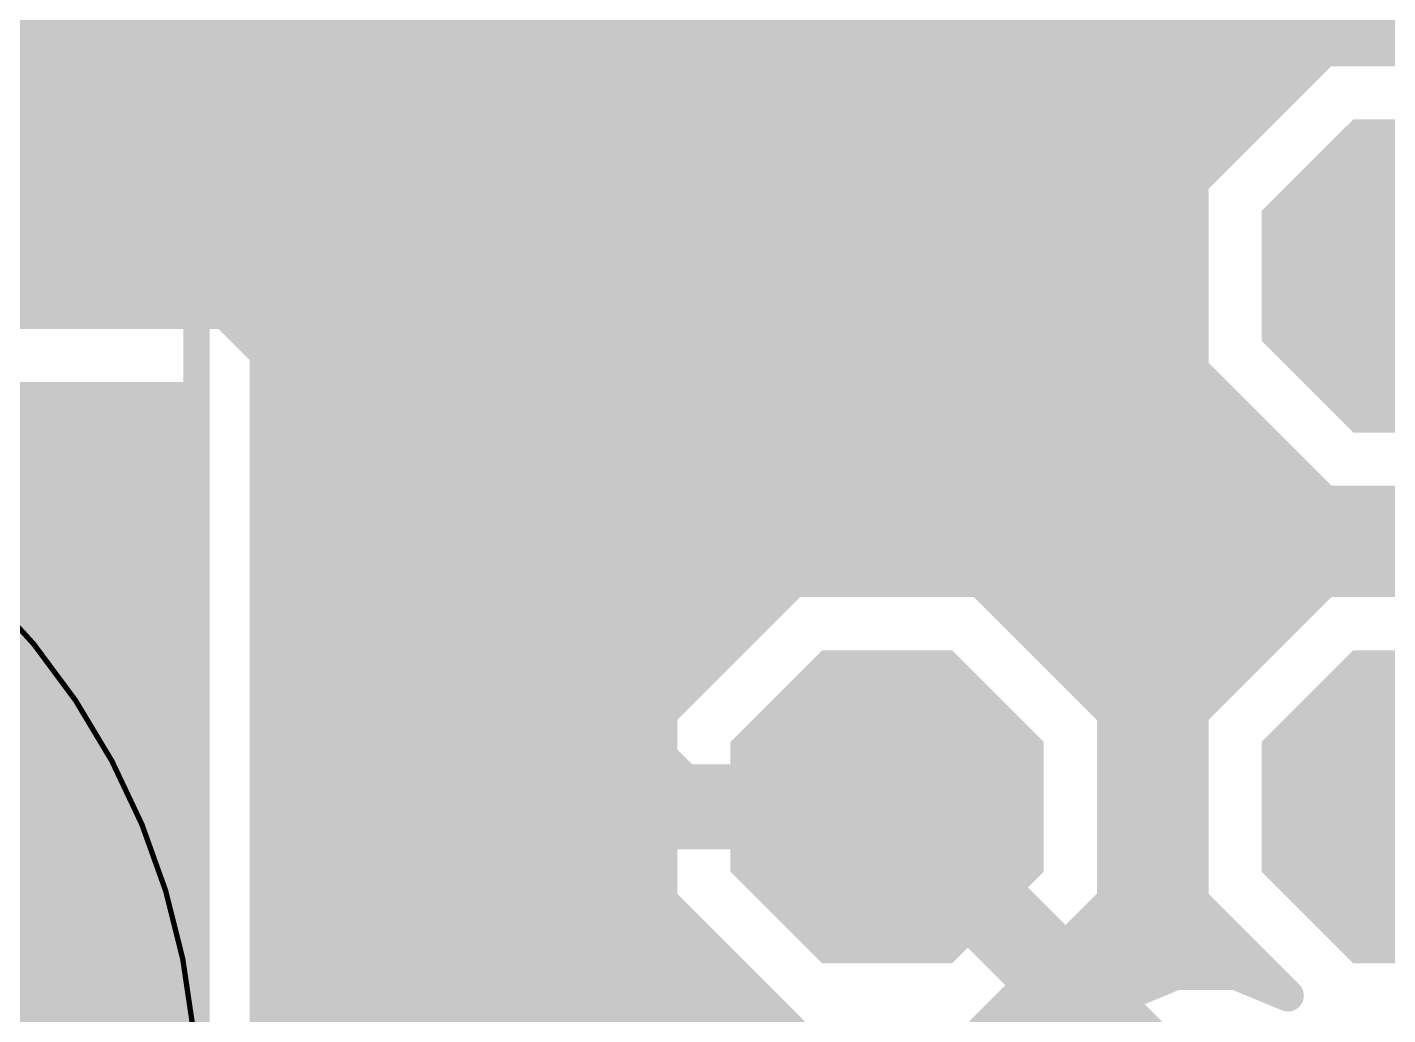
# Model space of a CAD drawing. Extents: x -0.2 to 60.5, y -0.2 to 25.7.
# Drawn here: x 6.3 to 12.81, y 4.09 to 8.81 of the extents above; entities that cross this region are included whole.
import ezdxf

# ---------------------------------------------------------------- set-up
doc = ezdxf.new("R2010")
doc.units = 0
for name, color, linetype in [('1', 22, 'CONTINUOUS'), ('101', 6, 'CONTINUOUS'), ('16', 175, 'CONTINUOUS'), ('17', 82, 'CONTINUOUS'), ('26', 253, 'CONTINUOUS'), ('41', 22, 'CONTINUOUS'), ('42', 175, 'CONTINUOUS')]:
    doc.layers.add(name, color=color, linetype=linetype)

# ---------------------------------------------------------------- blocks, each defined once
blk = doc.blocks.new('RECT')
blk.add_solid([(-0.5, -0.5), (0.5, -0.5), (-0.5, 0.5), (0.5, 0.5)])
blk = doc.blocks.new('OCTAGONP')
at = {"const_width": 0.5}
blk.add_lwpolyline([(-0.25, -0.1036), (-0.25, 0.1036), (-0.1036, 0.25), (0.1036, 0.25), (0.25, 0.1036), (0.25, -0.1036), (0.1036, -0.25), (-0.1036, -0.25), (-0.25, -0.1036), (-0.25, 0.1036)], dxfattribs=at)

msp = doc.modelspace()

# ---------------------------------------------------------------- linework, layer by layer
at = {"layer": '1'}
for points, const_width in [([(9.1694, 6.0629), (9.1694, 9.6189)], 0.1524), ([(8.636, 9.398), (8.636, 5.842)], 0.4064), ([(8.1026, 9.1771), (8.1026, 5.6211)], 0.1524), ([(1.0414, 8.8392), (8.1026, 8.8392)], 0.1524), ([(9.1694, 8.8392), (15.6892, 8.8392)], 0.1524), ([(1.0414, 8.6868), (8.1026, 8.6868)], 0.1524), ([(9.1694, 8.6868), (9.9542, 8.6868)], 0.1524), ([(9.9669, 8.6995), (9.3345, 8.0671)], 0.1524), ([(10.3378, 8.6995), (9.9669, 8.6995)], 0.1524), ([(10.3378, 7.6962), (10.3378, 8.6995)], 0.1524), ([(10.3378, 8.6868), (10.4902, 8.6868)], 0.1524), ([(10.4902, 8.6995), (10.4902, 7.6962)], 0.1524), ([(10.8611, 8.6995), (10.4902, 8.6995)], 0.1524), ([(11.4935, 8.0671), (10.8611, 8.6995)], 0.1524), ([(10.8738, 8.6868), (12.4942, 8.6868)], 0.1524), ([(12.5069, 8.6995), (11.8745, 8.0671)], 0.1524), ([(13.4011, 8.6995), (12.5069, 8.6995)], 0.1524), ([(1.0414, 8.5344), (8.1026, 8.5344)], 0.1524), ([(9.1694, 8.5344), (9.8018, 8.5344)], 0.1524), ([(10.3378, 8.5344), (10.4902, 8.5344)], 0.1524), ([(11.0262, 8.5344), (12.3418, 8.5344)], 0.1524), ([(1.0414, 8.382), (8.1026, 8.382)], 0.1524), ([(9.1694, 8.382), (9.6494, 8.382)], 0.1524), ([(10.3378, 8.382), (10.4902, 8.382)], 0.1524), ([(11.1786, 8.382), (12.1894, 8.382)], 0.1524), ([(1.0414, 8.2296), (8.1026, 8.2296)], 0.1524), ([(9.1694, 8.2296), (9.497, 8.2296)], 0.1524), ([(10.3378, 8.2296), (10.4902, 8.2296)], 0.1524), ([(11.331, 8.2296), (12.037, 8.2296)], 0.1524), ([(1.0414, 8.0772), (8.1026, 8.0772)], 0.1524), ([(9.1694, 8.0772), (9.3446, 8.0772)], 0.1524), ([(9.3345, 8.0671), (9.3345, 7.6962)], 0.1524), ([(10.3378, 8.0772), (10.4902, 8.0772)], 0.1524), ([(11.4834, 8.0772), (11.8846, 8.0772)], 0.1524), ([(11.4935, 7.6962), (11.4935, 8.0671)], 0.1524), ([(11.8745, 8.0671), (11.8745, 7.1729)], 0.1524), ([(1.0414, 7.9248), (8.1026, 7.9248)], 0.1524), ([(9.1694, 7.9248), (9.3345, 7.9248)], 0.1524), ([(10.3378, 7.9248), (10.4902, 7.9248)], 0.1524), ([(11.4935, 7.9248), (11.8745, 7.9248)], 0.1524), ([(1.0414, 7.7724), (8.1026, 7.7724)], 0.1524), ([(9.1694, 7.7724), (9.3345, 7.7724)], 0.1524), ([(10.3378, 7.7724), (10.4902, 7.7724)], 0.1524), ([(11.4935, 7.7724), (11.8745, 7.7724)], 0.1524), ([(9.3345, 7.6962), (10.3378, 7.6962)], 0.1524), ([(10.4902, 7.6962), (10.3378, 7.6962)], 0.1524), ([(10.3378, 7.6962), (10.3378, 7.5438)], 0.1524), ([(10.4902, 7.5438), (10.4902, 7.6962)], 0.1524), ([(10.4902, 7.6962), (11.4935, 7.6962)], 0.1524), ([(1.0414, 7.62), (8.1026, 7.62)], 0.1524), ([(9.1694, 7.62), (10.3378, 7.62)], 0.1524), ([(10.4902, 7.62), (11.8745, 7.62)], 0.1524), ([(10.3378, 7.5438), (9.3345, 7.5438)], 0.1524), ([(9.3345, 7.5438), (9.3345, 7.1729)], 0.1524), ([(10.3378, 6.5405), (10.3378, 7.5438)], 0.1524), ([(10.3378, 7.5438), (10.4902, 7.5438)], 0.1524), ([(10.4902, 7.5438), (10.4902, 6.5405)], 0.1524), ([(11.4935, 7.5438), (10.4902, 7.5438)], 0.1524), ([(11.4935, 7.1729), (11.4935, 7.5438)], 0.1524), ([(1.0414, 7.4676), (8.1026, 7.4676)], 0.1524), ([(7.2488, 7.4422), (1.0414, 7.4422)], 0.1524), ([(7.4422, 7.2488), (7.2488, 7.4422)], 0.1524), ([(9.1694, 7.4676), (9.3345, 7.4676)], 0.1524), ([(10.3378, 7.4676), (10.4902, 7.4676)], 0.1524), ([(11.4935, 7.4676), (11.8745, 7.4676)], 0.1524), ([(7.3758, 7.3152), (8.1026, 7.3152)], 0.1524), ([(9.1694, 7.3152), (9.3345, 7.3152)], 0.1524), ([(10.3378, 7.3152), (10.4902, 7.3152)], 0.1524), ([(11.4935, 7.3152), (11.8745, 7.3152)], 0.1524), ([(7.4422, 1.0414), (7.4422, 7.2488)], 0.1524), ([(7.4422, 7.1628), (8.1026, 7.1628)], 0.1524), ([(9.1694, 7.1628), (9.3446, 7.1628)], 0.1524), ([(9.3345, 7.1729), (9.9669, 6.5405)], 0.1524), ([(10.3378, 7.1628), (10.4902, 7.1628)], 0.1524), ([(10.8611, 6.5405), (11.4935, 7.1729)], 0.1524), ([(11.4834, 7.1628), (11.8846, 7.1628)], 0.1524), ([(11.8745, 7.1729), (12.5069, 6.5405)], 0.1524), ([(7.4422, 7.0104), (8.1026, 7.0104)], 0.1524), ([(9.1694, 7.0104), (9.497, 7.0104)], 0.1524), ([(10.3378, 7.0104), (10.4902, 7.0104)], 0.1524), ([(11.331, 7.0104), (12.037, 7.0104)], 0.1524), ([(7.4422, 6.858), (8.1026, 6.858)], 0.1524), ([(9.1694, 6.858), (9.6494, 6.858)], 0.1524), ([(10.3378, 6.858), (10.4902, 6.858)], 0.1524), ([(11.1786, 6.858), (12.1894, 6.858)], 0.1524), ([(7.4422, 6.7056), (8.1026, 6.7056)], 0.1524), ([(9.1694, 6.7056), (9.8018, 6.7056)], 0.1524), ([(10.3378, 6.7056), (10.4902, 6.7056)], 0.1524), ([(11.0262, 6.7056), (12.3418, 6.7056)], 0.1524), ([(7.4422, 6.5532), (8.1026, 6.5532)], 0.1524), ([(9.1694, 6.5532), (9.9542, 6.5532)], 0.1524), ([(9.9669, 6.5405), (10.3378, 6.5405)], 0.1524), ([(10.3378, 6.5532), (10.4902, 6.5532)], 0.1524), ([(10.4902, 6.5405), (10.8611, 6.5405)], 0.1524), ([(10.8738, 6.5532), (12.4942, 6.5532)], 0.1524), ([(12.5069, 6.5405), (13.4011, 6.5405)], 0.1524), ([(7.4422, 6.4008), (8.1026, 6.4008)], 0.1524), ([(9.1694, 6.4008), (14.2648, 6.4008)], 0.1524), ([(7.4422, 6.2484), (8.1026, 6.2484)], 0.1524), ([(9.1694, 6.2484), (14.2648, 6.2484)], 0.1524), ([(9.9669, 6.1595), (9.5198, 5.7125)], 0.1524), ([(10.8611, 6.1595), (9.9669, 6.1595)], 0.1524), ([(11.4935, 5.5271), (10.8611, 6.1595)], 0.1524), ([(12.5069, 6.1595), (11.8745, 5.5271)], 0.1524), ([(13.4011, 6.1595), (12.5069, 6.1595)], 0.1524), ([(7.4422, 6.096), (8.1026, 6.096)], 0.1524), ([(9.1694, 6.096), (9.9034, 6.096)], 0.1524), ([(9.5198, 5.7125), (9.1694, 6.0629)], 0.1524), ([(10.9246, 6.096), (12.4434, 6.096)], 0.1524), ([(7.4422, 5.9436), (8.1026, 5.9436)], 0.1524), ([(8.636, 5.842), (9.398, 5.08)], 0.4064), ([(9.2887, 5.9436), (9.751, 5.9436)], 0.1524), ([(11.077, 5.9436), (12.291, 5.9436)], 0.1524), ([(7.4422, 5.7912), (8.1026, 5.7912)], 0.1524), ([(9.4411, 5.7912), (9.5986, 5.7912)], 0.1524), ([(11.2294, 5.7912), (12.1386, 5.7912)], 0.1524), ([(7.4422, 5.6388), (8.1026, 5.6388)], 0.1524), ([(8.1026, 5.6211), (8.8646, 4.8591)], 0.1524), ([(11.3818, 5.6388), (11.9862, 5.6388)], 0.1524), ([(11.4935, 4.7548), (11.4935, 5.5271)], 0.1524), ([(11.8745, 5.5271), (11.8745, 4.6329)], 0.1524), ([(7.4422, 5.4864), (8.2373, 5.4864)], 0.1524), ([(11.4935, 5.4864), (11.8745, 5.4864)], 0.1524), ([(7.4422, 5.334), (8.3897, 5.334)], 0.1524), ([(11.4935, 5.334), (11.8745, 5.334)], 0.1524), ([(9.398, 5.08), (10.414, 5.08)], 0.4064), ([(10.414, 5.08), (11.938, 3.556)], 0.4064), ([(7.4422, 5.1816), (8.5421, 5.1816)], 0.1524), ([(11.4935, 5.1816), (11.8745, 5.1816)], 0.1524), ([(7.4422, 5.0292), (8.6945, 5.0292)], 0.1524), ([(11.4935, 5.0292), (11.8745, 5.0292)], 0.1524), ([(7.4422, 4.8768), (8.8469, 4.8768)], 0.1524), ([(11.4935, 4.8768), (11.8745, 4.8768)], 0.1524), ([(8.8646, 4.8591), (9.1771, 4.5466)], 0.1524), ([(11.9684, 4.2799), (11.4935, 4.7548)], 0.1524), ([(7.4422, 4.7244), (8.9993, 4.7244)], 0.1524), ([(11.5239, 4.7244), (11.8745, 4.7244)], 0.1524), ([(11.8745, 4.6329), (12.3303, 4.177)], 0.1524), ([(7.4422, 4.572), (9.1517, 4.572)], 0.1524), ([(9.1771, 4.5466), (9.4208, 4.5466)], 0.1524), ([(9.4208, 4.5466), (9.9669, 4.0005)], 0.1524), ([(11.6763, 4.572), (11.9354, 4.572)], 0.1524), ([(7.4422, 4.4196), (9.5478, 4.4196)], 0.1524), ([(11.8287, 4.4196), (12.0878, 4.4196)], 0.1524), ([(7.4422, 4.2672), (9.7002, 4.2672)], 0.1524), ([(12.082, 4.2799), (11.9684, 4.2799)], 0.1524), ([(12.3303, 4.177), (12.082, 4.2799)], 0.1524), ([(12.1126, 4.2672), (12.2402, 4.2672)], 0.1524), ([(7.4422, 4.1148), (9.8526, 4.1148)], 0.1524)]:
    msp.add_lwpolyline(points, dxfattribs=dict(at, const_width=const_width))
for points, const_width in [([(8.1026, 8.8011, 1), (8.1026, 8.8773)], 0.0762), ([(9.1694, 8.8773, 1), (9.1694, 8.8011)], 0.0762), ([(8.1026, 8.6487, 1), (8.1026, 8.7249)], 0.0762), ([(9.1694, 8.7249, 1), (9.1694, 8.6487)], 0.0762), ([(9.9669, 8.7376, 1), (9.9669, 8.6614)], 0.0762), ([(9.9938, 8.6726, 1), (9.9399, 8.7264)], 0.0762), ([(9.9542, 8.6487, 1), (9.9542, 8.7249)], 0.0762), ([(10.3759, 8.6995, 1), (10.2997, 8.6995)], 0.0762), ([(10.3378, 8.7249, 1), (10.3378, 8.6487)], 0.0762), ([(10.3378, 8.6614, 1), (10.3378, 8.7376)], 0.0762), ([(10.5283, 8.6995, 1), (10.4521, 8.6995)], 0.0762), ([(10.4902, 8.7376, 1), (10.4902, 8.6614)], 0.0762), ([(10.4902, 8.6487, 1), (10.4902, 8.7249)], 0.0762), ([(10.8881, 8.7264, 1), (10.8342, 8.6726)], 0.0762), ([(10.8738, 8.7249, 1), (10.8738, 8.6487)], 0.0762), ([(10.8611, 8.6614, 1), (10.8611, 8.7376)], 0.0762), ([(12.5069, 8.7376, 1), (12.5069, 8.6614)], 0.0762), ([(12.5338, 8.6726, 1), (12.4799, 8.7264)], 0.0762), ([(12.4942, 8.6487, 1), (12.4942, 8.7249)], 0.0762), ([(8.1026, 8.4963, 1), (8.1026, 8.5725)], 0.0762), ([(9.1694, 8.5725, 1), (9.1694, 8.4963)], 0.0762), ([(9.8018, 8.4963, 1), (9.8018, 8.5725)], 0.0762), ([(10.3378, 8.5725, 1), (10.3378, 8.4963)], 0.0762), ([(10.4902, 8.4963, 1), (10.4902, 8.5725)], 0.0762), ([(11.0262, 8.5725, 1), (11.0262, 8.4963)], 0.0762), ([(12.3418, 8.4963, 1), (12.3418, 8.5725)], 0.0762), ([(8.1026, 8.3439, 1), (8.1026, 8.4201)], 0.0762), ([(9.1694, 8.4201, 1), (9.1694, 8.3439)], 0.0762), ([(9.6494, 8.3439, 1), (9.6494, 8.4201)], 0.0762), ([(10.3378, 8.4201, 1), (10.3378, 8.3439)], 0.0762), ([(10.4902, 8.3439, 1), (10.4902, 8.4201)], 0.0762), ([(11.1786, 8.4201, 1), (11.1786, 8.3439)], 0.0762), ([(12.1894, 8.3439, 1), (12.1894, 8.4201)], 0.0762), ([(8.1026, 8.1915, 1), (8.1026, 8.2677)], 0.0762), ([(9.1694, 8.2677, 1), (9.1694, 8.1915)], 0.0762), ([(9.497, 8.1915, 1), (9.497, 8.2677)], 0.0762), ([(10.3378, 8.2677, 1), (10.3378, 8.1915)], 0.0762), ([(10.4902, 8.1915, 1), (10.4902, 8.2677)], 0.0762), ([(11.331, 8.2677, 1), (11.331, 8.1915)], 0.0762), ([(12.037, 8.1915, 1), (12.037, 8.2677)], 0.0762), ([(8.1026, 8.0391, 1), (8.1026, 8.1153)], 0.0762), ([(9.1694, 8.1153, 1), (9.1694, 8.0391)], 0.0762), ([(9.3726, 8.0671, 1), (9.2964, 8.0671)], 0.0762), ([(9.3076, 8.0941, 1), (9.3614, 8.0402)], 0.0762), ([(9.3446, 8.0391, 1), (9.3446, 8.1153)], 0.0762), ([(10.3378, 8.1153, 1), (10.3378, 8.0391)], 0.0762), ([(10.4902, 8.0391, 1), (10.4902, 8.1153)], 0.0762), ([(11.4834, 8.1153, 1), (11.4834, 8.0391)], 0.0762), ([(11.5316, 8.0671, 1), (11.4554, 8.0671)], 0.0762), ([(11.4666, 8.0402, 1), (11.5204, 8.0941)], 0.0762), ([(11.9126, 8.0671, 1), (11.8364, 8.0671)], 0.0762), ([(11.8476, 8.0941, 1), (11.9014, 8.0402)], 0.0762), ([(11.8846, 8.0391, 1), (11.8846, 8.1153)], 0.0762), ([(8.1026, 7.8867, 1), (8.1026, 7.9629)], 0.0762), ([(9.1694, 7.9629, 1), (9.1694, 7.8867)], 0.0762), ([(9.3345, 7.8867, 1), (9.3345, 7.9629)], 0.0762), ([(10.3378, 7.9629, 1), (10.3378, 7.8867)], 0.0762), ([(10.4902, 7.8867, 1), (10.4902, 7.9629)], 0.0762), ([(11.4935, 7.9629, 1), (11.4935, 7.8867)], 0.0762), ([(11.8745, 7.8867, 1), (11.8745, 7.9629)], 0.0762), ([(8.1026, 7.7343, 1), (8.1026, 7.8105)], 0.0762), ([(9.1694, 7.8105, 1), (9.1694, 7.7343)], 0.0762), ([(9.3345, 7.7343, 1), (9.3345, 7.8105)], 0.0762), ([(10.3378, 7.8105, 1), (10.3378, 7.7343)], 0.0762), ([(10.4902, 7.7343, 1), (10.4902, 7.8105)], 0.0762), ([(11.4935, 7.8105, 1), (11.4935, 7.7343)], 0.0762), ([(11.8745, 7.7343, 1), (11.8745, 7.8105)], 0.0762), ([(9.3345, 7.7343, 1), (9.3345, 7.6581)], 0.0762), ([(10.3378, 7.7343, 1), (10.3378, 7.6581)], 0.0762), ([(10.3759, 7.6962, 1), (10.2997, 7.6962)], 0.0762), ([(10.3378, 7.6581, 1), (10.3378, 7.7343)], 0.0762), ([(10.5283, 7.6962, 1), (10.4521, 7.6962)], 0.0762), ([(10.4902, 7.7343, 1), (10.4902, 7.6581)], 0.0762), ([(10.4902, 7.6581, 1), (10.4902, 7.7343)], 0.0762), ([(11.4935, 7.6581, 1), (11.4935, 7.7343)], 0.0762), ([(8.1026, 7.5819, 1), (8.1026, 7.6581)], 0.0762), ([(9.1694, 7.6581, 1), (9.1694, 7.5819)], 0.0762), ([(9.2964, 7.6962, 1), (9.3726, 7.6962)], 0.0762), ([(10.2997, 7.6962, 1), (10.3759, 7.6962)], 0.0762), ([(10.3378, 7.5819, 1), (10.3378, 7.6581)], 0.0762), ([(10.4521, 7.6962, 1), (10.5283, 7.6962)], 0.0762), ([(10.4902, 7.6581, 1), (10.4902, 7.5819)], 0.0762), ([(11.4554, 7.6962, 1), (11.5316, 7.6962)], 0.0762), ([(11.8745, 7.5819, 1), (11.8745, 7.6581)], 0.0762), ([(9.3345, 7.5819, 1), (9.3345, 7.5057)], 0.0762), ([(9.3726, 7.5438, 1), (9.2964, 7.5438)], 0.0762), ([(10.3759, 7.5438, 1), (10.2997, 7.5438)], 0.0762), ([(10.3378, 7.5819, 1), (10.3378, 7.5057)], 0.0762), ([(10.3378, 7.5057, 1), (10.3378, 7.5819)], 0.0762), ([(10.5283, 7.5438, 1), (10.4521, 7.5438)], 0.0762), ([(10.4902, 7.5819, 1), (10.4902, 7.5057)], 0.0762), ([(10.4902, 7.5057, 1), (10.4902, 7.5819)], 0.0762), ([(11.5316, 7.5438, 1), (11.4554, 7.5438)], 0.0762), ([(11.4935, 7.5057, 1), (11.4935, 7.5819)], 0.0762), ([(10.2997, 7.5438, 1), (10.3759, 7.5438)], 0.0762), ([(10.4521, 7.5438, 1), (10.5283, 7.5438)], 0.0762), ([(7.2757, 7.4691, 1), (7.2218, 7.4153)], 0.0762), ([(7.2488, 7.4041, 1), (7.2488, 7.4803)], 0.0762), ([(8.1026, 7.4295, 1), (8.1026, 7.5057)], 0.0762), ([(9.1694, 7.5057, 1), (9.1694, 7.4295)], 0.0762), ([(9.3345, 7.4295, 1), (9.3345, 7.5057)], 0.0762), ([(10.3378, 7.5057, 1), (10.3378, 7.4295)], 0.0762), ([(10.4902, 7.4295, 1), (10.4902, 7.5057)], 0.0762), ([(11.4935, 7.5057, 1), (11.4935, 7.4295)], 0.0762), ([(11.8745, 7.4295, 1), (11.8745, 7.5057)], 0.0762), ([(7.3758, 7.3533, 1), (7.3758, 7.2771)], 0.0762), ([(8.1026, 7.2771, 1), (8.1026, 7.3533)], 0.0762), ([(9.1694, 7.3533, 1), (9.1694, 7.2771)], 0.0762), ([(9.3345, 7.2771, 1), (9.3345, 7.3533)], 0.0762), ([(10.3378, 7.3533, 1), (10.3378, 7.2771)], 0.0762), ([(10.4902, 7.2771, 1), (10.4902, 7.3533)], 0.0762), ([(11.4935, 7.3533, 1), (11.4935, 7.2771)], 0.0762), ([(11.8745, 7.2771, 1), (11.8745, 7.3533)], 0.0762), ([(7.4803, 7.2488, 1), (7.4041, 7.2488)], 0.0762), ([(7.4153, 7.2218, 1), (7.4691, 7.2757)], 0.0762), ([(7.4422, 7.2009, 1), (7.4422, 7.1247)], 0.0762), ([(8.1026, 7.1247, 1), (8.1026, 7.2009)], 0.0762), ([(9.1694, 7.2009, 1), (9.1694, 7.1247)], 0.0762), ([(9.3614, 7.1998, 1), (9.3076, 7.1459)], 0.0762), ([(9.3446, 7.1247, 1), (9.3446, 7.2009)], 0.0762), ([(10.3378, 7.2009, 1), (10.3378, 7.1247)], 0.0762), ([(10.4902, 7.1247, 1), (10.4902, 7.2009)], 0.0762), ([(11.4834, 7.2009, 1), (11.4834, 7.1247)], 0.0762), ([(11.5204, 7.1459, 1), (11.4666, 7.1998)], 0.0762), ([(11.9014, 7.1998, 1), (11.8476, 7.1459)], 0.0762), ([(11.8846, 7.1247, 1), (11.8846, 7.2009)], 0.0762), ([(9.2964, 7.1729, 1), (9.3726, 7.1729)], 0.0762), ([(11.4554, 7.1729, 1), (11.5316, 7.1729)], 0.0762), ([(11.8364, 7.1729, 1), (11.9126, 7.1729)], 0.0762), ([(7.4422, 7.0485, 1), (7.4422, 6.9723)], 0.0762), ([(8.1026, 6.9723, 1), (8.1026, 7.0485)], 0.0762), ([(9.1694, 7.0485, 1), (9.1694, 6.9723)], 0.0762), ([(9.497, 6.9723, 1), (9.497, 7.0485)], 0.0762), ([(10.3378, 7.0485, 1), (10.3378, 6.9723)], 0.0762), ([(10.4902, 6.9723, 1), (10.4902, 7.0485)], 0.0762), ([(11.331, 7.0485, 1), (11.331, 6.9723)], 0.0762), ([(12.037, 6.9723, 1), (12.037, 7.0485)], 0.0762), ([(7.4422, 6.8961, 1), (7.4422, 6.8199)], 0.0762), ([(8.1026, 6.8199, 1), (8.1026, 6.8961)], 0.0762), ([(9.1694, 6.8961, 1), (9.1694, 6.8199)], 0.0762), ([(9.6494, 6.8199, 1), (9.6494, 6.8961)], 0.0762), ([(10.3378, 6.8961, 1), (10.3378, 6.8199)], 0.0762), ([(10.4902, 6.8199, 1), (10.4902, 6.8961)], 0.0762), ([(11.1786, 6.8961, 1), (11.1786, 6.8199)], 0.0762), ([(12.1894, 6.8199, 1), (12.1894, 6.8961)], 0.0762), ([(7.4422, 6.7437, 1), (7.4422, 6.6675)], 0.0762), ([(8.1026, 6.6675, 1), (8.1026, 6.7437)], 0.0762), ([(9.1694, 6.7437, 1), (9.1694, 6.6675)], 0.0762), ([(9.8018, 6.6675, 1), (9.8018, 6.7437)], 0.0762), ([(10.3378, 6.7437, 1), (10.3378, 6.6675)], 0.0762), ([(10.4902, 6.6675, 1), (10.4902, 6.7437)], 0.0762), ([(11.0262, 6.7437, 1), (11.0262, 6.6675)], 0.0762), ([(12.3418, 6.6675, 1), (12.3418, 6.7437)], 0.0762), ([(7.4422, 6.5913, 1), (7.4422, 6.5151)], 0.0762), ([(8.1026, 6.5151, 1), (8.1026, 6.5913)], 0.0762), ([(9.1694, 6.5913, 1), (9.1694, 6.5151)], 0.0762), ([(9.9669, 6.5786, 1), (9.9669, 6.5024)], 0.0762), ([(9.9399, 6.5136, 1), (9.9938, 6.5674)], 0.0762), ([(9.9542, 6.5151, 1), (9.9542, 6.5913)], 0.0762), ([(10.3378, 6.5913, 1), (10.3378, 6.5151)], 0.0762), ([(10.2997, 6.5405, 1), (10.3759, 6.5405)], 0.0762), ([(10.3378, 6.5024, 1), (10.3378, 6.5786)], 0.0762), ([(10.4902, 6.5786, 1), (10.4902, 6.5024)], 0.0762), ([(10.4521, 6.5405, 1), (10.5283, 6.5405)], 0.0762), ([(10.4902, 6.5151, 1), (10.4902, 6.5913)], 0.0762), ([(10.8342, 6.5674, 1), (10.8881, 6.5136)], 0.0762), ([(10.8738, 6.5913, 1), (10.8738, 6.5151)], 0.0762), ([(10.8611, 6.5024, 1), (10.8611, 6.5786)], 0.0762), ([(12.5069, 6.5786, 1), (12.5069, 6.5024)], 0.0762), ([(12.4799, 6.5136, 1), (12.5338, 6.5674)], 0.0762), ([(12.4942, 6.5151, 1), (12.4942, 6.5913)], 0.0762), ([(7.4422, 6.4389, 1), (7.4422, 6.3627)], 0.0762), ([(8.1026, 6.3627, 1), (8.1026, 6.4389)], 0.0762), ([(9.1694, 6.4389, 1), (9.1694, 6.3627)], 0.0762), ([(7.4422, 6.2865, 1), (7.4422, 6.2103)], 0.0762), ([(8.1026, 6.2103, 1), (8.1026, 6.2865)], 0.0762), ([(9.1694, 6.2865, 1), (9.1694, 6.2103)], 0.0762), ([(9.9669, 6.1976, 1), (9.9669, 6.1214)], 0.0762), ([(9.9938, 6.1326, 1), (9.9399, 6.1864)], 0.0762), ([(10.8881, 6.1864, 1), (10.8342, 6.1326)], 0.0762), ([(10.8611, 6.1214, 1), (10.8611, 6.1976)], 0.0762), ([(12.5069, 6.1976, 1), (12.5069, 6.1214)], 0.0762), ([(12.5338, 6.1326, 1), (12.4799, 6.1864)], 0.0762), ([(7.4422, 6.1341, 1), (7.4422, 6.0579)], 0.0762), ([(8.1026, 6.0579, 1), (8.1026, 6.1341)], 0.0762), ([(9.1694, 6.1341, 1), (9.1694, 6.0579)], 0.0762), ([(9.1963, 6.0899, 1), (9.1425, 6.036)], 0.0762), ([(9.9034, 6.0579, 1), (9.9034, 6.1341)], 0.0762), ([(10.9246, 6.1341, 1), (10.9246, 6.0579)], 0.0762), ([(12.4434, 6.0579, 1), (12.4434, 6.1341)], 0.0762), ([(9.1313, 6.0629, 1), (9.2075, 6.0629)], 0.0762), ([(7.4422, 5.9817, 1), (7.4422, 5.9055)], 0.0762), ([(8.1026, 5.9055, 1), (8.1026, 5.9817)], 0.0762), ([(8.7078, 5.9138, 1), (8.5642, 5.7702)], 0.2032), ([(9.2887, 5.9817, 1), (9.2887, 5.9055)], 0.0762), ([(9.751, 5.9055, 1), (9.751, 5.9817)], 0.0762), ([(11.077, 5.9817, 1), (11.077, 5.9055)], 0.0762), ([(12.291, 5.9055, 1), (12.291, 5.9817)], 0.0762), ([(8.5344, 5.842, 1), (8.7376, 5.842)], 0.2032), ([(7.4422, 5.8293, 1), (7.4422, 5.7531)], 0.0762), ([(8.1026, 5.7531, 1), (8.1026, 5.8293)], 0.0762), ([(9.4411, 5.8293, 1), (9.4411, 5.7531)], 0.0762), ([(9.5986, 5.7531, 1), (9.5986, 5.8293)], 0.0762), ([(11.2294, 5.8293, 1), (11.2294, 5.7531)], 0.0762), ([(12.1386, 5.7531, 1), (12.1386, 5.8293)], 0.0762), ([(9.4929, 5.7394, 1), (9.5468, 5.6855)], 0.0762), ([(9.4929, 5.6855, 1), (9.5468, 5.7394)], 0.0762), ([(7.4422, 5.6769, 1), (7.4422, 5.6007)], 0.0762), ([(8.1295, 5.648, 1), (8.0757, 5.5941)], 0.0762), ([(8.1026, 5.6007, 1), (8.1026, 5.6769)], 0.0762), ([(11.3818, 5.6769, 1), (11.3818, 5.6007)], 0.0762), ([(11.9862, 5.6007, 1), (11.9862, 5.6769)], 0.0762), ([(8.0645, 5.6211, 1), (8.1407, 5.6211)], 0.0762), ([(11.5316, 5.5271, 1), (11.4554, 5.5271)], 0.0762), ([(11.9126, 5.5271, 1), (11.8364, 5.5271)], 0.0762), ([(7.4422, 5.5245, 1), (7.4422, 5.4483)], 0.0762), ([(8.2373, 5.4483, 1), (8.2373, 5.5245)], 0.0762), ([(11.4935, 5.5245, 1), (11.4935, 5.4483)], 0.0762), ([(11.4666, 5.5002, 1), (11.5204, 5.5541)], 0.0762), ([(11.8476, 5.5541, 1), (11.9014, 5.5002)], 0.0762), ([(11.8745, 5.4483, 1), (11.8745, 5.5245)], 0.0762), ([(7.4422, 5.3721, 1), (7.4422, 5.2959)], 0.0762), ([(8.3897, 5.2959, 1), (8.3897, 5.3721)], 0.0762), ([(11.4935, 5.3721, 1), (11.4935, 5.2959)], 0.0762), ([(11.8745, 5.2959, 1), (11.8745, 5.3721)], 0.0762), ([(9.398, 5.1816, 1), (9.398, 4.9784)], 0.2032), ([(10.4858, 5.1518, 1), (10.3422, 5.0082)], 0.2032), ([(10.414, 4.9784, 1), (10.414, 5.1816)], 0.2032), ([(7.4422, 5.2197, 1), (7.4422, 5.1435)], 0.0762), ([(8.5421, 5.1435, 1), (8.5421, 5.2197)], 0.0762), ([(9.3262, 5.0082, 1), (9.4698, 5.1518)], 0.2032), ([(11.4935, 5.2197, 1), (11.4935, 5.1435)], 0.0762), ([(11.8745, 5.1435, 1), (11.8745, 5.2197)], 0.0762), ([(7.4422, 5.0673, 1), (7.4422, 4.9911)], 0.0762), ([(8.6945, 4.9911, 1), (8.6945, 5.0673)], 0.0762), ([(11.4935, 5.0673, 1), (11.4935, 4.9911)], 0.0762), ([(11.8745, 4.9911, 1), (11.8745, 5.0673)], 0.0762), ([(7.4422, 4.9149, 1), (7.4422, 4.8387)], 0.0762), ([(8.8469, 4.8387, 1), (8.8469, 4.9149)], 0.0762), ([(11.4935, 4.9149, 1), (11.4935, 4.8387)], 0.0762), ([(11.8745, 4.8387, 1), (11.8745, 4.9149)], 0.0762), ([(8.8915, 4.886, 1), (8.8377, 4.8321)], 0.0762), ([(8.8377, 4.8321, 1), (8.8915, 4.886)], 0.0762), ([(11.5204, 4.7818, 1), (11.4666, 4.7279)], 0.0762), ([(7.4422, 4.7625, 1), (7.4422, 4.6863)], 0.0762), ([(8.9993, 4.6863, 1), (8.9993, 4.7625)], 0.0762), ([(11.4554, 4.7548, 1), (11.5316, 4.7548)], 0.0762), ([(11.5239, 4.7625, 1), (11.5239, 4.6863)], 0.0762), ([(11.8745, 4.6863, 1), (11.8745, 4.7625)], 0.0762), ([(11.9014, 4.6598, 1), (11.8476, 4.6059)], 0.0762), ([(7.4422, 4.6101, 1), (7.4422, 4.5339)], 0.0762), ([(9.1771, 4.5847, 1), (9.1771, 4.5085)], 0.0762), ([(9.1517, 4.5339, 1), (9.1517, 4.6101)], 0.0762), ([(9.4477, 4.5735, 1), (9.3938, 4.5197)], 0.0762), ([(9.4208, 4.5085, 1), (9.4208, 4.5847)], 0.0762), ([(11.6763, 4.6101, 1), (11.6763, 4.5339)], 0.0762), ([(11.8364, 4.6329, 1), (11.9126, 4.6329)], 0.0762), ([(11.9354, 4.5339, 1), (11.9354, 4.6101)], 0.0762), ([(9.1501, 4.5197, 1), (9.204, 4.5735)], 0.0762), ([(7.4422, 4.4577, 1), (7.4422, 4.3815)], 0.0762), ([(9.5478, 4.3815, 1), (9.5478, 4.4577)], 0.0762), ([(11.8287, 4.4577, 1), (11.8287, 4.3815)], 0.0762), ([(12.0878, 4.3815, 1), (12.0878, 4.4577)], 0.0762), ([(7.4422, 4.3053, 1), (7.4422, 4.2291)], 0.0762), ([(9.7002, 4.2291, 1), (9.7002, 4.3053)], 0.0762), ([(11.9684, 4.318, 1), (11.9684, 4.2418)], 0.0762), ([(11.9415, 4.253, 1), (11.9954, 4.3068)], 0.0762), ([(12.0966, 4.3151, 1), (12.0674, 4.2447)], 0.0762), ([(12.1126, 4.3053, 1), (12.1126, 4.2291)], 0.0762), ([(12.082, 4.2418, 1), (12.082, 4.318)], 0.0762), ([(12.2402, 4.2291, 1), (12.2402, 4.3053)], 0.0762), ([(12.3034, 4.1501, 1), (12.3573, 4.204)], 0.0762), ([(12.3157, 4.1418, 1), (12.3449, 4.2122)], 0.0762), ([(7.4422, 4.1529, 1), (7.4422, 4.0767)], 0.0762), ([(9.8526, 4.0767, 1), (9.8526, 4.1529)], 0.0762)]:
    msp.add_lwpolyline(points, format="xyb", dxfattribs=dict(at, const_width=const_width))
at = {"layer": '101', "const_width": 0.0254}
msp.add_lwpolyline([(3.683, 0.254, 1), (3.683, 7.112, 1), (3.683, 0.254)], format="xyb", dxfattribs=at)
at = {"layer": '16', "const_width": 0.1524}
for points in [[(1.0414, 8.8392), (21.1614, 8.8392)], [(1.0414, 8.6868), (12.4942, 8.6868)], [(12.5069, 8.6995), (11.8745, 8.0671)], [(13.4011, 8.6995), (12.5069, 8.6995)], [(1.0414, 8.5344), (12.3418, 8.5344)], [(1.0414, 8.382), (12.1894, 8.382)], [(1.0414, 8.2296), (12.037, 8.2296)], [(1.0414, 8.0772), (11.8846, 8.0772)], [(11.8745, 8.0671), (11.8745, 7.1729)], [(1.0414, 7.9248), (11.8745, 7.9248)], [(1.0414, 7.7724), (11.8745, 7.7724)], [(1.0414, 7.62), (11.8745, 7.62)], [(1.0414, 7.4676), (11.8745, 7.4676)], [(7.2488, 7.4422), (1.0414, 7.4422)], [(7.4422, 7.2488), (7.2488, 7.4422)], [(7.3758, 7.3152), (11.8745, 7.3152)], [(7.4422, 1.0414), (7.4422, 7.2488)], [(7.4422, 7.1628), (11.8846, 7.1628)], [(11.8745, 7.1729), (12.5069, 6.5405)], [(7.4422, 7.0104), (12.037, 7.0104)], [(7.4422, 6.858), (12.1894, 6.858)], [(7.4422, 6.7056), (12.3418, 6.7056)], [(7.4422, 6.5532), (12.4942, 6.5532)], [(12.5069, 6.5405), (13.4011, 6.5405)], [(7.4422, 6.4008), (15.8602, 6.4008)], [(7.4422, 6.2484), (15.6887, 6.2484)], [(9.9669, 6.1595), (9.3345, 5.5271)], [(10.8611, 6.1595), (9.9669, 6.1595)], [(11.4935, 5.5271), (10.8611, 6.1595)], [(12.5069, 6.1595), (11.8745, 5.5271)], [(13.4011, 6.1595), (12.5069, 6.1595)], [(7.4422, 6.096), (9.9034, 6.096)], [(10.9246, 6.096), (12.4434, 6.096)], [(7.4422, 5.9436), (9.751, 5.9436)], [(11.077, 5.9436), (12.291, 5.9436)], [(7.4422, 5.7912), (9.5986, 5.7912)], [(11.2294, 5.7912), (12.1386, 5.7912)], [(7.4422, 5.6388), (9.4462, 5.6388)], [(11.3818, 5.6388), (11.9862, 5.6388)], [(9.3345, 5.5271), (9.3345, 4.6329)], [(11.4935, 4.6329), (11.4935, 5.5271)], [(11.8745, 5.5271), (11.8745, 4.6329)], [(7.4422, 5.4864), (9.3345, 5.4864)], [(11.4935, 5.4864), (11.8745, 5.4864)], [(7.4422, 5.334), (9.3345, 5.334)], [(11.4935, 5.334), (11.8745, 5.334)], [(7.4422, 5.1816), (9.3345, 5.1816)], [(11.4935, 5.1816), (11.8745, 5.1816)], [(7.4422, 5.0292), (9.3345, 5.0292)], [(11.4935, 5.0292), (11.8745, 5.0292)], [(7.4422, 4.8768), (9.3345, 4.8768)], [(11.4935, 4.8768), (11.8745, 4.8768)], [(7.4422, 4.7244), (9.3345, 4.7244)], [(11.4935, 4.7244), (11.8745, 4.7244)], [(9.3345, 4.6329), (9.9669, 4.0005)], [(10.8611, 4.0005), (11.4935, 4.6329)], [(11.8745, 4.6329), (12.3303, 4.177)], [(7.4422, 4.572), (9.3954, 4.572)], [(11.4326, 4.572), (11.9354, 4.572)], [(7.4422, 4.4196), (9.5478, 4.4196)], [(11.2802, 4.4196), (12.0878, 4.4196)], [(7.4422, 4.2672), (9.7002, 4.2672)], [(11.1278, 4.2672), (11.7634, 4.2672)], [(11.794, 4.2799), (11.5279, 4.1697)], [(12.082, 4.2799), (11.794, 4.2799)], [(12.3303, 4.177), (12.082, 4.2799)], [(12.1126, 4.2672), (12.2402, 4.2672)], [(11.5279, 4.1697), (11.3243, 3.9661)], [(7.4422, 4.1148), (9.8526, 4.1148)], [(10.9754, 4.1148), (11.4731, 4.1148)]]:
    msp.add_lwpolyline(points, dxfattribs=at)
at = {"layer": '16', "const_width": 0.0762}
for points in [[(12.5069, 8.7376, 1), (12.5069, 8.6614)], [(12.5338, 8.6726, 1), (12.4799, 8.7264)], [(12.4942, 8.6487, 1), (12.4942, 8.7249)], [(12.3418, 8.4963, 1), (12.3418, 8.5725)], [(12.1894, 8.3439, 1), (12.1894, 8.4201)], [(12.037, 8.1915, 1), (12.037, 8.2677)], [(11.9126, 8.0671, 1), (11.8364, 8.0671)], [(11.8476, 8.0941, 1), (11.9014, 8.0402)], [(11.8846, 8.0391, 1), (11.8846, 8.1153)], [(11.8745, 7.8867, 1), (11.8745, 7.9629)], [(11.8745, 7.7343, 1), (11.8745, 7.8105)], [(11.8745, 7.5819, 1), (11.8745, 7.6581)], [(7.2757, 7.4691, 1), (7.2218, 7.4153)], [(7.2488, 7.4041, 1), (7.2488, 7.4803)], [(11.8745, 7.4295, 1), (11.8745, 7.5057)], [(7.3758, 7.3533, 1), (7.3758, 7.2771)], [(11.8745, 7.2771, 1), (11.8745, 7.3533)], [(7.4803, 7.2488, 1), (7.4041, 7.2488)], [(7.4153, 7.2218, 1), (7.4691, 7.2757)], [(7.4422, 7.2009, 1), (7.4422, 7.1247)], [(11.9014, 7.1998, 1), (11.8476, 7.1459)], [(11.8846, 7.1247, 1), (11.8846, 7.2009)], [(11.8364, 7.1729, 1), (11.9126, 7.1729)], [(7.4422, 7.0485, 1), (7.4422, 6.9723)], [(12.037, 6.9723, 1), (12.037, 7.0485)], [(7.4422, 6.8961, 1), (7.4422, 6.8199)], [(12.1894, 6.8199, 1), (12.1894, 6.8961)], [(7.4422, 6.7437, 1), (7.4422, 6.6675)], [(12.3418, 6.6675, 1), (12.3418, 6.7437)], [(7.4422, 6.5913, 1), (7.4422, 6.5151)], [(12.5069, 6.5786, 1), (12.5069, 6.5024)], [(12.4799, 6.5136, 1), (12.5338, 6.5674)], [(12.4942, 6.5151, 1), (12.4942, 6.5913)], [(7.4422, 6.4389, 1), (7.4422, 6.3627)], [(7.4422, 6.2865, 1), (7.4422, 6.2103)], [(9.9669, 6.1976, 1), (9.9669, 6.1214)], [(9.9938, 6.1326, 1), (9.9399, 6.1864)], [(10.8881, 6.1864, 1), (10.8342, 6.1326)], [(10.8611, 6.1214, 1), (10.8611, 6.1976)], [(12.5069, 6.1976, 1), (12.5069, 6.1214)], [(12.5338, 6.1326, 1), (12.4799, 6.1864)], [(7.4422, 6.1341, 1), (7.4422, 6.0579)], [(9.9034, 6.0579, 1), (9.9034, 6.1341)], [(10.9246, 6.1341, 1), (10.9246, 6.0579)], [(12.4434, 6.0579, 1), (12.4434, 6.1341)], [(7.4422, 5.9817, 1), (7.4422, 5.9055)], [(9.751, 5.9055, 1), (9.751, 5.9817)], [(11.077, 5.9817, 1), (11.077, 5.9055)], [(12.291, 5.9055, 1), (12.291, 5.9817)], [(7.4422, 5.8293, 1), (7.4422, 5.7531)], [(9.5986, 5.7531, 1), (9.5986, 5.8293)], [(11.2294, 5.8293, 1), (11.2294, 5.7531)], [(12.1386, 5.7531, 1), (12.1386, 5.8293)], [(7.4422, 5.6769, 1), (7.4422, 5.6007)], [(9.4462, 5.6007, 1), (9.4462, 5.6769)], [(11.3818, 5.6769, 1), (11.3818, 5.6007)], [(11.9862, 5.6007, 1), (11.9862, 5.6769)], [(9.3726, 5.5271, 1), (9.2964, 5.5271)], [(11.5316, 5.5271, 1), (11.4554, 5.5271)], [(11.9126, 5.5271, 1), (11.8364, 5.5271)], [(7.4422, 5.5245, 1), (7.4422, 5.4483)], [(9.3076, 5.5541, 1), (9.3614, 5.5002)], [(9.3345, 5.4483, 1), (9.3345, 5.5245)], [(11.4935, 5.5245, 1), (11.4935, 5.4483)], [(11.4666, 5.5002, 1), (11.5204, 5.5541)], [(11.8476, 5.5541, 1), (11.9014, 5.5002)], [(11.8745, 5.4483, 1), (11.8745, 5.5245)], [(7.4422, 5.3721, 1), (7.4422, 5.2959)], [(9.3345, 5.2959, 1), (9.3345, 5.3721)], [(11.4935, 5.3721, 1), (11.4935, 5.2959)], [(11.8745, 5.2959, 1), (11.8745, 5.3721)], [(7.4422, 5.2197, 1), (7.4422, 5.1435)], [(9.3345, 5.1435, 1), (9.3345, 5.2197)], [(11.4935, 5.2197, 1), (11.4935, 5.1435)], [(11.8745, 5.1435, 1), (11.8745, 5.2197)], [(7.4422, 5.0673, 1), (7.4422, 4.9911)], [(9.3345, 4.9911, 1), (9.3345, 5.0673)], [(11.4935, 5.0673, 1), (11.4935, 4.9911)], [(11.8745, 4.9911, 1), (11.8745, 5.0673)], [(7.4422, 4.9149, 1), (7.4422, 4.8387)], [(9.3345, 4.8387, 1), (9.3345, 4.9149)], [(11.4935, 4.9149, 1), (11.4935, 4.8387)], [(11.8745, 4.8387, 1), (11.8745, 4.9149)], [(7.4422, 4.7625, 1), (7.4422, 4.6863)], [(9.3345, 4.6863, 1), (9.3345, 4.7625)], [(11.4935, 4.7625, 1), (11.4935, 4.6863)], [(11.8745, 4.6863, 1), (11.8745, 4.7625)], [(9.3614, 4.6598, 1), (9.3076, 4.6059)], [(11.5204, 4.6059, 1), (11.4666, 4.6598)], [(11.9014, 4.6598, 1), (11.8476, 4.6059)], [(7.4422, 4.6101, 1), (7.4422, 4.5339)], [(9.2964, 4.6329, 1), (9.3726, 4.6329)], [(9.3954, 4.5339, 1), (9.3954, 4.6101)], [(11.4326, 4.6101, 1), (11.4326, 4.5339)], [(11.4554, 4.6329, 1), (11.5316, 4.6329)], [(11.8364, 4.6329, 1), (11.9126, 4.6329)], [(11.9354, 4.5339, 1), (11.9354, 4.6101)], [(7.4422, 4.4577, 1), (7.4422, 4.3815)], [(9.5478, 4.3815, 1), (9.5478, 4.4577)], [(11.2802, 4.4577, 1), (11.2802, 4.3815)], [(12.0878, 4.3815, 1), (12.0878, 4.4577)], [(7.4422, 4.3053, 1), (7.4422, 4.2291)], [(9.7002, 4.2291, 1), (9.7002, 4.3053)], [(11.1278, 4.3053, 1), (11.1278, 4.2291)], [(11.794, 4.318, 1), (11.794, 4.2418)], [(11.7634, 4.2291, 1), (11.7634, 4.3053)], [(11.8086, 4.2447, 1), (11.7794, 4.3151)], [(12.0966, 4.3151, 1), (12.0674, 4.2447)], [(12.1126, 4.3053, 1), (12.1126, 4.2291)], [(12.082, 4.2418, 1), (12.082, 4.318)], [(12.2402, 4.2291, 1), (12.2402, 4.3053)], [(11.5134, 4.2049, 1), (11.5425, 4.1345)], [(11.5549, 4.1427, 1), (11.501, 4.1966)], [(12.3034, 4.1501, 1), (12.3573, 4.204)], [(12.3157, 4.1418, 1), (12.3449, 4.2122)], [(7.4422, 4.1529, 1), (7.4422, 4.0767)], [(9.8526, 4.0767, 1), (9.8526, 4.1529)], [(10.9754, 4.1529, 1), (10.9754, 4.0767)], [(11.4731, 4.0767, 1), (11.4731, 4.1529)]]:
    msp.add_lwpolyline(points, format="xyb", dxfattribs=at)
at = {"layer": '26', "const_width": 0.127}
msp.add_lwpolyline([(7.112, 25.4), (7.112, 0)], dxfattribs=at)

# ---------------------------------------------------------------- block references
at = {"layer": '17', "xscale": 1.4986, "yscale": 1.4986, "rotation": 180}
for p in [(10.414, 7.62), (10.414, 7.62), (12.954, 7.62), (12.954, 7.62), (10.414, 5.08), (10.414, 5.08), (12.954, 5.08), (12.954, 5.08)]:
    msp.add_blockref('OCTAGONP', p, dxfattribs=at)
at = {"layer": '41', "xscale": 7.112, "yscale": 7.112}
msp.add_blockref('RECT', (3.556, 3.556), dxfattribs=at)
at = {"layer": '42', "xscale": 6.858, "yscale": 6.858}
msp.add_blockref('RECT', (3.683, 3.683), dxfattribs=at)

doc.saveas('drawing.dxf')
